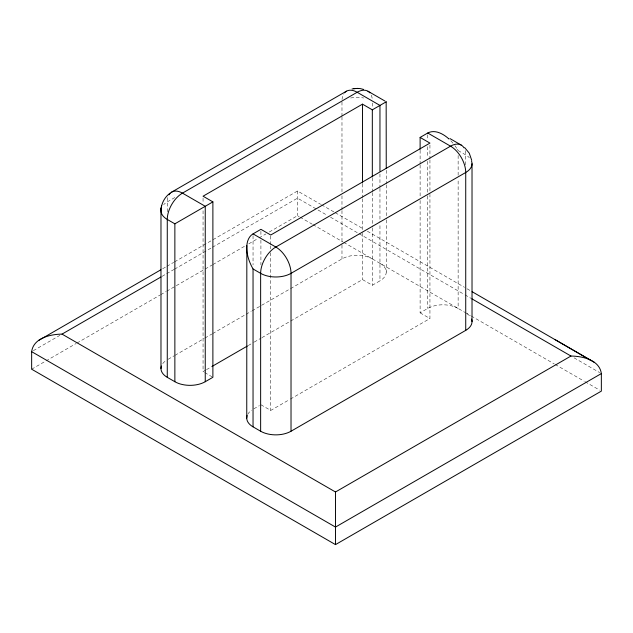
<?xml version="1.0" encoding="UTF-8"?>
<svg xmlns="http://www.w3.org/2000/svg" width="633" height="633" viewBox="0 0 633 633"><rect width="100%" height="100%" fill="white"/><g stroke="black" fill="none" stroke-linecap="round" stroke-linejoin="round"><path stroke-width="0.47" stroke-dasharray="3.17 2.37" d="M174.835 197.536L167.27 201.903A21.482 12.407 0 0 0 163.678 204.657M162.626 268.772L166.036 266.802M166.89 266.311L173.719 262.363M174.566 261.872L212.142 240.184M212.997 239.685L297.51 191L320.646 204.293M33.312 350.69L59.898 335.348M162.088 276.344L166.242 273.947M166.693 273.685L174.051 269.436M174.55 269.152L211.936 247.566M212.474 247.25L297.51 198.161L327.419 215.426M31.65 369.197L76.102 343.529M76.957 343.039L159.88 295.16M160.735 294.669L165.862 291.71M166.716 291.212L204.332 269.5M205.187 269.001L212.023 265.053M212.878 264.562L245.367 245.81M248.785 243.832L258.185 238.404M259.039 237.913L265.884 233.965M269.302 231.987L297.51 215.703L299.219 216.692M168.141 359.283L174.138 355.817M174.993 355.327L204.103 338.52M204.965 338.022L211.81 334.066M212.672 333.575L245.208 314.791M246.063 314.292L251.198 311.325M252.061 310.835L289.74 289.075M290.594 288.585L341.978 258.921A21.482 12.407 0 0 1 372.362 258.921M205.614 370.147L203.058 371.626L203.058 209.998M206.469 369.656L212.435 366.214M248.247 345.539L253.358 342.588M254.213 342.089L261.033 338.157M261.888 337.658L362.487 279.58L372.323 285.254L379.958 280.846L379.958 223.283M253.825 408.847L259.34 405.666M420.114 200.495L420.114 312.844L427.75 308.437A21.482 12.407 0 0 1 458.134 308.437L458.134 180.16M260.915 404.756L270.75 410.429L289.582 399.558M290.436 399.067L429.942 318.526L429.942 194.347M321.501 204.791L334.359 212.174M335.213 212.672L363.991 229.273M458.134 150.559L465.73 154.943A21.482 12.407 0 0 1 469.322 157.696M367.369 231.227L464.503 287.311M467.027 288.767L470.414 290.713M330.537 217.23L358.61 233.435M359.038 233.68L464.29 294.448M465.002 294.859L470.984 298.317M574.107 357.851L599.696 372.623M300.082 217.182L312.061 224.106M312.916 224.596L342.872 241.893M343.727 242.384L464.883 312.338M465.263 312.552L470.398 315.519M471.253 316.009L554.279 363.943M555.133 364.442L584.235 381.24M585.09 381.731L599.641 390.134M420.114 312.844L429.942 318.526M204.696 372.568L212.071 376.833M450.815 140.795L452.951 143.153M454.921 145.653L457.018 148.715M457.343 149.238L457.975 150.29M465.73 164.809L465.73 154.943A21.482 12.407 -60 0 0 465.144 150.456M458.134 155.489L458.134 175.222M429.942 145.068L429.942 158.867M429.942 159.856L429.942 193.358M427.75 134.837L427.75 140.32M427.75 146.721L427.75 157.68M427.75 161.336L427.75 195.138M427.75 196.056L427.75 308.437M420.114 150.235L420.114 164.034M420.114 165.015L420.114 196.554M386.249 170.293L386.249 183.887M386.249 184.86L386.249 218.891M386.249 219.865L386.249 272.071M379.958 173.948L379.958 187.321M379.958 188.31L379.958 221.859M372.362 103.013L372.362 107.942M372.323 177.833L372.323 191.633M372.323 192.614L372.323 227.112M372.323 228.094L372.323 285.254M362.487 183.981L362.487 197.781M362.487 198.762L362.487 232.271M362.487 233.261L362.487 279.58M341.978 102.024L341.978 115.839M341.978 116.828L341.978 191.815M341.978 195.763L341.978 209.578M341.978 210.567L341.978 244.116M341.978 245.106L341.978 258.921M297.51 190.937L297.51 215.703M270.75 235.998L270.75 244.86M270.75 245.849L270.75 248.809M270.75 252.749L270.75 410.429M260.915 231.306L260.915 236.228M260.915 240.176L260.915 264.808M253.042 235.705L253.042 264.942M203.058 198.176L203.058 203.098M167.27 211.77L167.27 201.903A21.482 12.407 60 0 1 168.338 196.064M379.958 263.304A21.482 12.407 0 0 1 379.958 280.846M371.294 95.195A21.482 12.407 -60 0 1 372.299 99.5M342.042 99.5A21.482 12.407 60 0 1 343.679 93.961M350.65 97.988A21.482 12.407 0 0 1 363.69 97.988M162.744 363.627A21.482 12.407 0 0 1 165.965 360.604M247.756 414.314A21.482 12.407 0 0 1 251.736 410.129M467.035 313.644A21.482 12.407 0 0 1 470.256 316.666"/><path stroke-width="0.95" d="M160.98 368.556L160.98 210.678C161.154 203.826 164.485 197.227 170.024 193.168M246.751 418.073L246.838 245.564C247.171 241.078 248.959 236.228 253.042 233.878L260.915 229.328L270.75 235.009L429.942 143.098L420.114 137.424L420.114 149.246M472.02 163.71L472.02 321.596M471.838 298.808L570.966 356.039C582.534 356.173 599.562 359.908 601.35 373.581L601.35 391.123L335.49 544.617L31.65 369.197L31.65 351.655C33.438 337.982 50.466 334.24 62.034 334.113L160.964 276.993M246.838 245.564C246.269 253.778 249.022 261.896 253.042 268.962L253.042 426.848L260.638 431.231A21.482 12.407 0 0 0 291.022 431.231L465.73 330.363A21.482 12.407 0 0 0 471.569 319.048M160.988 210.552L161.534 205.883L161.091 209.396M38.668 340.443L160.917 269.753M171.725 192.068L346.433 91.199M386.217 101.81L372.323 109.833L362.487 104.152L203.058 196.206L212.886 201.88L212.886 377.3L205.25 381.715A21.482 12.407 0 0 1 174.866 381.715L167.27 377.323A21.482 12.407 0 0 1 161.431 366.016M161.431 208.13A21.482 12.407 0 0 0 167.27 219.445L174.866 223.829L212.886 201.88M420.114 137.424L427.75 133.009C434.776 129.267 442.934 133.674 448.299 138.398M212.435 366.214L247.392 346.029M62.034 334.113L335.49 491.991L570.966 356.039M601.35 373.581L335.49 527.075L31.65 351.655M352.059 88.944L355.706 88.517M356.078 88.501L359.9 88.501L363.54 89.427M353.855 88.628L358.056 88.383M367.915 91.199L384.983 101.058M450.008 138.603L461.275 145.107M427.75 133.009L450.538 146.168A21.482 12.407 -60 0 1 464.029 147.861M472.099 291.694L594.332 362.369M253.042 233.878L275.83 247.036A21.482 12.407 60 0 1 291.022 273.353L291.022 431.231M253.042 268.962L260.638 273.353A21.482 12.407 0 0 0 291.022 273.353L465.73 172.485A21.482 12.407 0 0 0 471.569 161.17M555.181 339.66L590.383 360.09M448.528 138.603L448.995 139.023M464.725 147.663L469.267 153.186L471.735 160.371M386.162 101.842L386.249 168.346M465.73 330.363L465.73 172.485A21.482 12.407 60 0 0 450.538 146.168L275.83 247.036A21.482 12.407 -60 0 0 260.638 273.353L260.638 431.231M379.958 171.203L379.958 105.426L357.17 92.268A21.482 12.407 60 0 0 344.455 92.869M372.323 109.833L372.323 176.844M362.487 104.152L362.487 183M335.49 491.991L335.49 544.617M205.25 381.715L205.25 206.287L182.462 193.136A21.482 12.407 60 0 0 168.971 194.829M174.866 223.829L174.866 381.715M167.27 377.323L167.27 219.445A21.482 12.407 -60 0 1 182.462 193.136L357.17 92.268A21.482 12.407 -60 0 1 369.886 92.869M253.042 426.848A21.482 12.407 0 0 1 247.202 415.533"/></g></svg>
